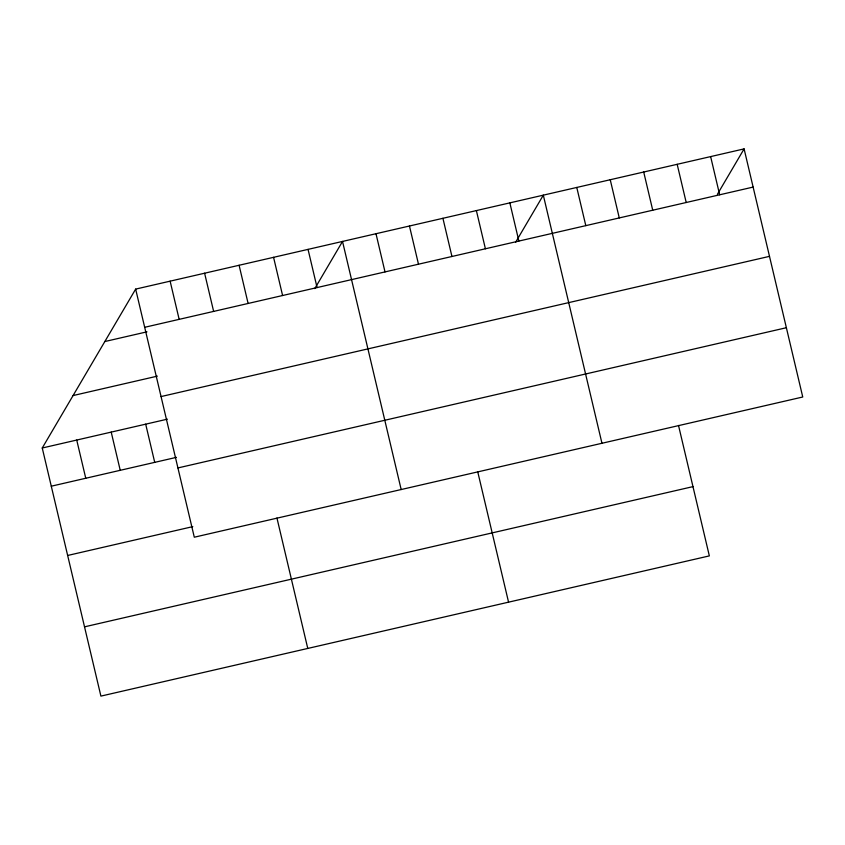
<?xml version="1.0" encoding="UTF-8"?>
<svg xmlns="http://www.w3.org/2000/svg" width="845" height="845" viewBox="0 0 845 845"><rect width="100%" height="100%" fill="white"/><g stroke="black" fill="none" stroke-linecap="round" stroke-linejoin="round"><path stroke-width="1.27" d="M678.514 425.447L709.346 555.894L100.904 696.111L42.25 447.998L135.654 289.106L744.096 148.889L802.75 397.002L194.297 537.209L135.654 289.106M314.784 288.62L342.521 241.427L401.174 489.54M515.566 242.357L543.314 195.163L601.957 443.266M717.384 194.329L744.096 148.889M144.685 327.3L753.127 187.083M104.833 341.538L146.967 331.832M73.071 395.566L157.35 376.141M161.057 396.569L769.499 256.352M42.25 447.998L167.394 419.162M51.281 486.202L176.425 457.356M177.925 467.94L786.378 327.723M67.653 555.471L192.797 526.625M84.521 626.842L692.974 486.625M710.634 156.6L719.665 194.794M677.172 164.31L686.203 202.504M643.71 172.021L652.731 210.215M610.238 179.731L619.269 217.925M576.776 187.453L585.807 225.647M509.852 202.874L518.872 241.068M476.379 210.585L485.41 248.779M442.917 218.295L451.948 256.489M477.721 471.721L508.563 602.168M409.455 226.006L418.486 264.2M375.993 233.716L385.014 271.91M308.045 249.381L317.076 287.575M273.569 257.324L282.6 295.518M239.093 265.267L248.113 303.461M276.938 517.996L307.77 648.442M204.606 273.21L213.637 311.404M170.13 281.163L179.161 319.357M145.689 424.169L154.719 462.363M111.213 432.112L120.233 470.306M76.726 440.055L85.757 478.249"/></g></svg>
